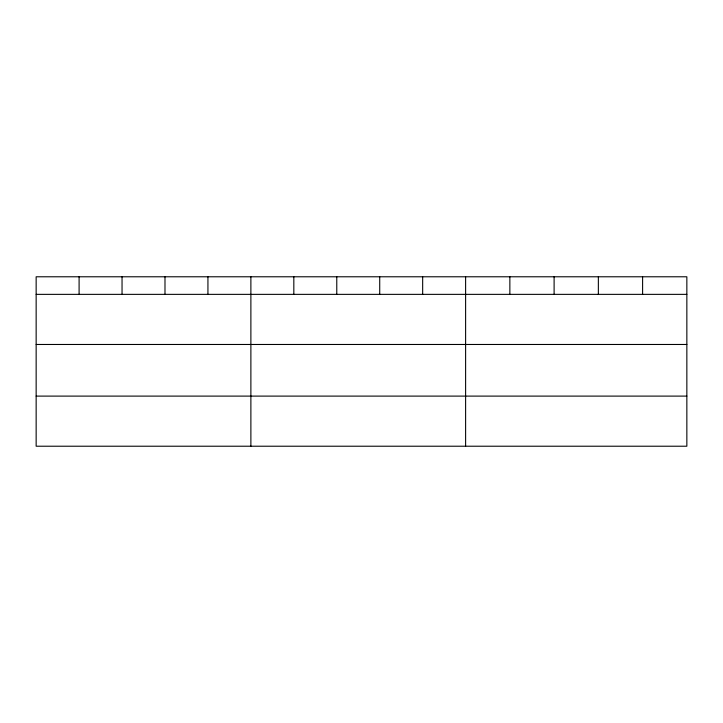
<?xml version="1.0" encoding="UTF-8"?>
<svg xmlns="http://www.w3.org/2000/svg" width="723" height="723" viewBox="0 0 723 723"><rect width="100%" height="100%" fill="white"/><g stroke="black" fill="none" stroke-linecap="round" stroke-linejoin="round"><path stroke-width="1.08" d="M686.85 344.473L686.85 276.782L36.15 276.782L36.15 446.218L686.85 446.218L686.85 344.473L36.15 344.473M36.15 294.36L686.85 294.36M36.15 396.105L686.85 396.105M642.602 276.782L642.602 294.36M598.355 276.782L598.355 294.36M554.107 276.782L554.107 294.36M509.86 276.782L509.86 294.36M465.612 276.782L465.612 446.218M422.666 276.782L422.666 294.36M379.72 276.782L379.72 294.36M336.773 276.782L336.773 294.36M293.827 276.782L293.827 294.36M250.881 276.782L250.881 446.218M207.935 276.782L207.935 294.36M164.989 276.782L164.989 294.36M122.042 276.782L122.042 294.36M79.096 276.782L79.096 294.36"/></g></svg>
